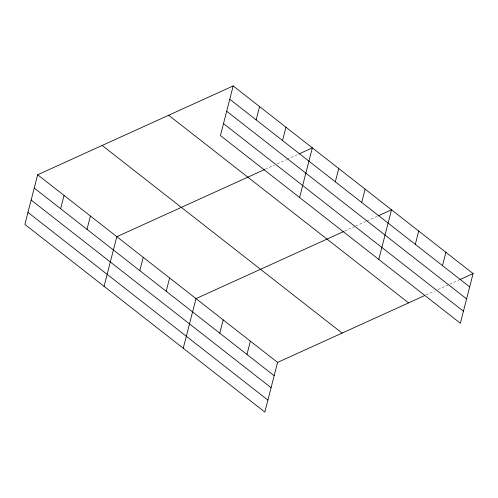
<?xml version="1.0" encoding="UTF-8"?>
<svg xmlns="http://www.w3.org/2000/svg" width="498" height="498" viewBox="0 0 498 498"><rect width="100%" height="100%" fill="white"/><g stroke="black" fill="none" stroke-linecap="round" stroke-linejoin="round"><path stroke-width="0.37" stroke-dasharray="2.49 1.87" d="M265.359 169.208L274.479 165.068M277.286 163.792L286.4 159.653M287.103 159.335L298.327 154.237M344.535 231.134L355.055 226.353M355.759 226.036L366.279 221.255M366.976 220.938L377.496 216.157M426.107 294.934L435.227 290.788M438.035 289.519L459.075 279.957"/><path stroke-width="0.75" d="M233.176 85.942L220.427 135.593L460.351 323.239L473.1 273.589L233.176 85.942L37.649 174.761L24.9 224.411L264.824 412.058L277.573 362.407L424.707 295.569M60.625 208.706L64.043 195.403M87.013 229.348L90.431 216.045M104.076 286.338L116.825 236.687L264.662 169.525M139.801 270.632L143.212 257.323M166.189 291.268L169.606 277.965M183.245 348.258L195.994 298.607L343.832 231.452M256.153 119.887L259.57 106.578M219.774 333.181L223.185 319.872M282.547 140.523L285.964 127.22M246.964 354.445L250.382 341.142M299.603 197.513L312.352 147.862L299.024 153.919M335.328 181.807L338.746 168.505M361.722 202.449L365.134 189.147M378.779 259.439L391.528 209.789L378.2 215.839M415.301 244.356L418.718 231.053M442.492 265.627L445.909 252.318M459.772 279.639L473.1 273.589M229.765 99.245L469.682 286.892M226.683 111.241L466.607 298.887M223.509 123.597L463.433 311.244M168.654 115.25L408.578 302.896M102.171 145.447L342.095 333.1M37.649 174.761L277.573 362.407M34.231 188.063L274.155 375.71M31.15 200.059L271.074 387.705M27.981 212.416L267.899 400.068"/></g></svg>
